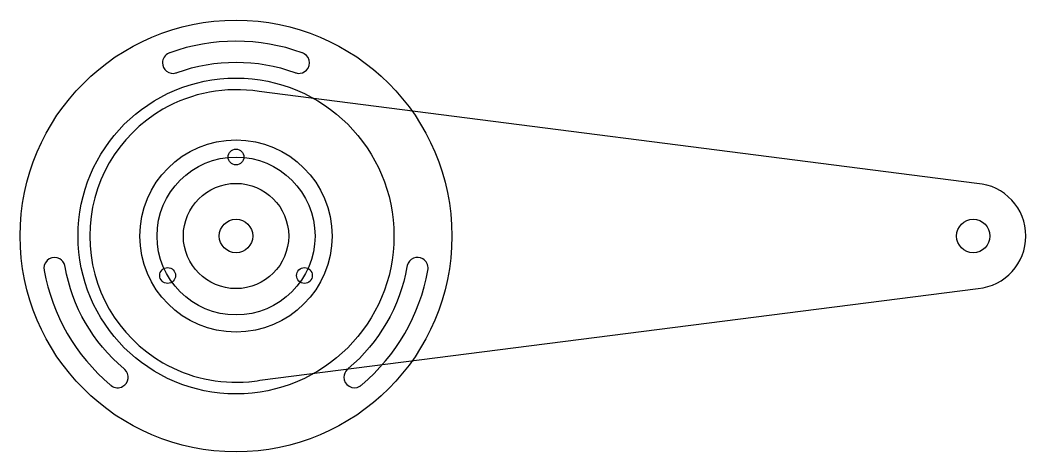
# Model space of a CAD drawing. Header units: millimetres. Extents: x -41 to 150, y -41 to 41.
import ezdxf

# ---------------------------------------------------------------- set-up
doc = ezdxf.new("R2010")
doc.units = ezdxf.units.MM
for name, color, linetype in [('Default', 70, 'Continuous'), ('Layer1', 70, 'Continuous'), ('Layer3', 70, 'Continuous')]:
    doc.layers.add(name, color=color, linetype=linetype)

msp = doc.modelspace()

# ---------------------------------------------------------------- linework, layer by layer
at = {"layer": 'Default'}
for centre, radius in [((0, 0), 41), ((0, 0), 30), ((0, 0), 18.25), ((0, 15), 1.5), ((0, 0), 15), ((0, 0), 10), ((0, 0), 3.17), ((-12.99, -7.5), 1.5), ((12.99, -7.5), 1.5)]:
    msp.add_circle(centre, radius, dxfattribs=at)
at = {"layer": 'Layer1'}
for points in [[(12.54, 34.81, 0.17469), (-12.55, 34.81, 0.001588), (-12.77, 34.73, 0.299232), (-13.98, 32.89, 0.498827), (-11.42, 30.96, 0.034547), (-11.16, 31.06, -0.174167), (11.16, 31.06, 0.034547), (11.42, 30.96, 0.203637), (12.97, 31.15, 0.57735), (12.97, 34.62, 0.02898), (12.76, 34.73, 0.02935)], [(-36.46, -6.31, 0.001588), (-36.42, -6.54, 0.17469), (-23.87, -28.27, 0.001588), (-23.69, -28.42, 0.299232), (-21.49, -28.55, 0.498827), (-21.1, -25.37, 0.034547), (-21.32, -25.19, -0.174167), (-32.47, -5.87, -0.002096), (-32.52, -5.6, 0.203637), (-33.47, -4.34, 0.57735), (-36.47, -6.08, 0.02898)], [(23.69, -28.42, 0.001588), (23.87, -28.27, 0.17469), (36.42, -6.54, 0.02935), (36.46, -6.31, 0.299232), (35.47, -4.34, 0.498827), (32.52, -5.59, 0.034547), (32.47, -5.87, -0.174167), (21.32, -25.19, 0.034547), (21.11, -25.37, 0.203637), (20.49, -26.81, 0.57735), (23.5, -28.55, 0.02898)]]:
    msp.add_lwpolyline(points, format="xyb", close=True, dxfattribs=at)
at = {"layer": 'Layer3'}
msp.add_lwpolyline([(4.54, -27.41), (140.91, -9.96, 0.387907), (150, 0, 0.393854), (140.7, 9.98), (4.37, 27.44, 0.17207), (-13.89, 24.06, 0.57735), (-13.89, -24.06, 0.15398), (2.43, -27.68), (2.43, -27.68), (2.51, -27.67, 0.018498)], format="xyb", close=True, dxfattribs=at)
for centre in [(0, 0), (140, 0)]:
    msp.add_circle(centre, 3.17, dxfattribs=at)

doc.saveas('drawing.dxf')
